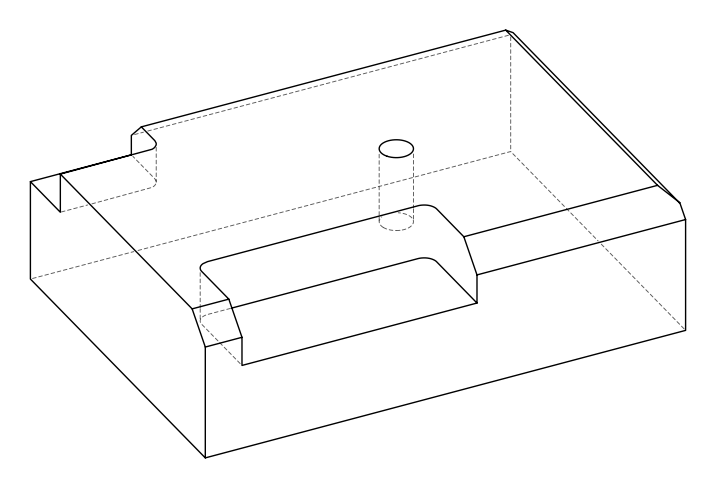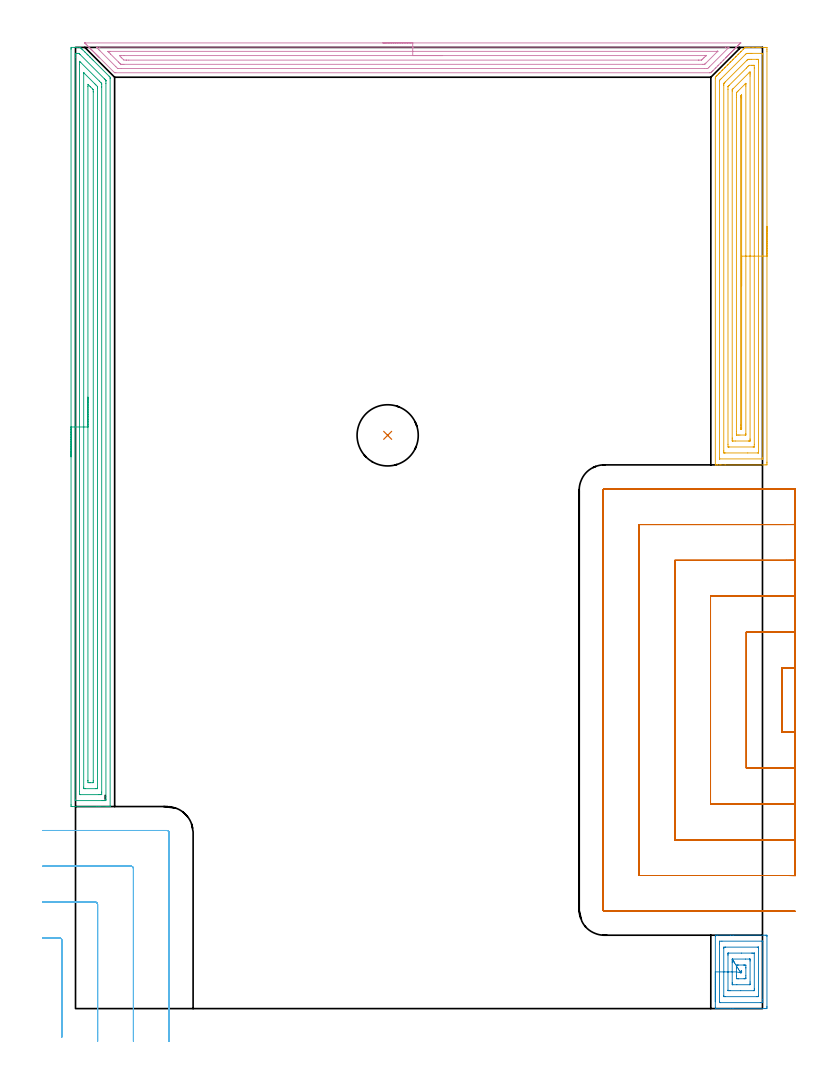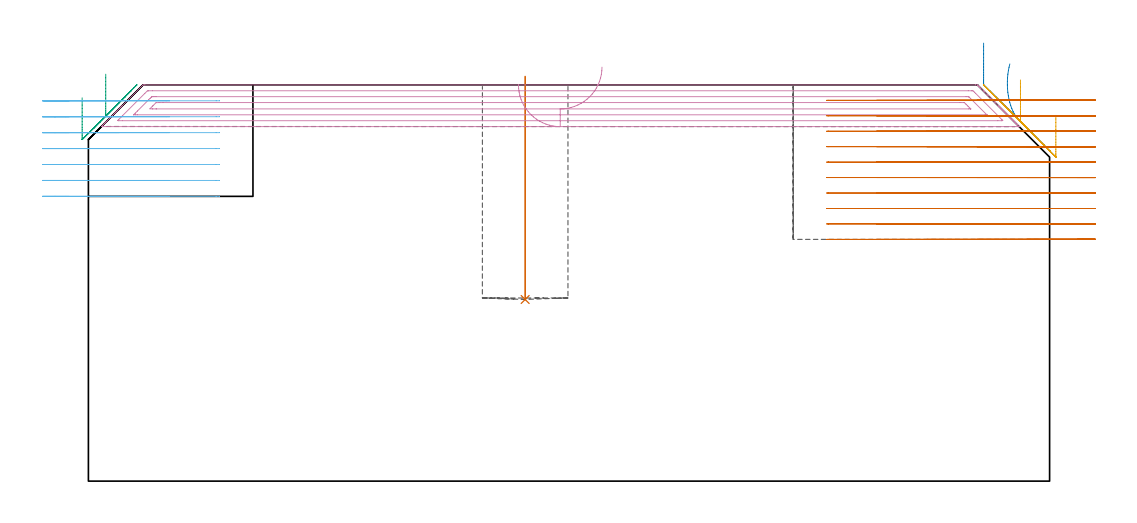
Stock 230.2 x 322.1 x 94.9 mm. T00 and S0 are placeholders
(PLAN: 7 operations, 2 tool changes, 67 min)
(1 INDEXABLE_INSERT_DRILL_BLIND_HOLE_FROM_SOLID | STEP1POCKET | NXT0302_012 | 0.22 min | 16870 mm3)
(2 AREA_MILL | FG_CHAMFER_SURFACE | UGT0205_001 | 1.57 min | 4814 mm3)
(3 AREA_MILL_1 | FG_CHAMFER_SURFACE_1 | UGT0205_001 | 10.29 min | 22413 mm3)
(4 AREA_MILL_2 | FG_CHAMFER_SURFACE_2 | UGT0205_001 | 6.95 min | 10925 mm3)
(5 AREA_MILL_3 | FG_CHAMFER_SURFACE_3 | UGT0205_001 | 7.87 min | 21467 mm3)
(6 MILL_CORNER_NOTCH_RECTANGULAR | CORNER_NOTCH_RECTANGULAR | NXT0201_012 | Follow Part, ap 4, ae 75% | 4.91 min | 70206 mm3)
(7 MILL_SLOT | SLOT_PARTIAL_RECTANGULAR | NXT0201_012 | Follow Part, ap 4, ae 75% | 35.16 min | 354681 mm3)
(TOOL NXT0302_012 | Index. Insert Drill 20.5mm [880-D2050L25-03] | D20.5 PA176 FL62 Z2)
(TOOL UGT0205_001 | Chamfer Mill 20 x 3 x 45 deg. | D20 FL50 Z2)
(TOOL NXT0201_012 | ENDMILL 16mm [2P460-1600-NA 1630] | D16 FL38 Z6)
(OP 1 INDEXABLE_INSERT_DRILL_BLIND_HOLE_FROM_SOLID)
G17 G21 G94 G90
T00 M6
G54
G17 G0 G90 X104.6 Y192.1 S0 M3
G43 Z104.9 H1
G94 G81 G98 Z43.5 F250. R96.9
G80
M5
M2
(OP 2 AREA_MILL)
G17 G21 G94 G90
T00 M6
G54
G17 G0 G90 X214.4 Y2.3 S1061 M3
G43 Z104.9 H0
G94 G1 Y2.338 Z104.028 F250.
Y2.452 Z103.163
Y2.641 Z102.312
Y2.903 Z101.48
Y3.237 Z100.674
Y3.64 Z99.9
Y4.108 Z99.164
Y4.64 Z98.472
Y5.229 Z97.829
Y5.872 Z97.24
Y6.564 Z96.708
Y7.3 Z96.24
Y8.074 Z95.837
Y8.88 Z95.503
Y9.712 Z95.241
Y10.563 Z95.052
Y11.428 Z94.938
Y12.3 Z94.9
Y24.175
X214.407 Y24.59 Z94.893
X214.993 Y24.6 Z94.307
X219.507 Z89.793
X220.371 Z88.922
X231.087 Z78.208
X231.551 Y24.597 Z77.744
X231.691 Y24.59 Z77.604
X231.698 Y24.452 Z77.598
X231.7 Y24.175 Z77.6
Y0.701
X231.698 Y0.425 Z77.602
X231.69 Y0.005 Z77.605
X231.517 Y0.002 Z77.778
X231.087 Y0. Z78.208
X220.371 Z88.922
X219.507 Z89.793
X214.441 Z94.859
X214.407 Y0.009 Z94.893
X214.4 Y0.425 Z94.9
Y12.3
X215.814 Z93.486
Y21.626
X215.816 Y22.415 Z93.484
X215.817 Y22.503 Z93.483
X215.821 Y22.587 Z93.479
X215.906 Y22.59 Z93.394
X216.612 Y22.599 Z92.688
X230.007 Y22.6 Z79.293
X230.194 Y22.597 Z79.106
X230.256 Y22.594 Z79.044
X230.274 Y22.591 Z79.026
X230.279 Y22.564 Z79.021
X230.283 Y22.506 Z79.017
X230.285 Y22.415 Z79.015
X230.286 Y2.974 Z79.014
X230.284 Y2.185 Z79.016
X230.283 Y2.097 Z79.017
X230.279 Y2.013 Z79.021
X230.194 Y2.01 Z79.106
X229.488 Y2.001 Z79.812
X216.093 Y2. Z93.207
X215.906 Y2.003 Z93.394
X215.844 Y2.006 Z93.456
X215.826 Y2.009 Z93.474
X215.821 Y2.036 Z93.479
X215.817 Y2.094 Z93.483
X215.815 Y2.185 Z93.485
X215.814 Y12.3 Z93.486
X217.228 Z92.072
X217.229 Y20.233 Z92.071
X217.23 Y20.385 Z92.07
X217.233 Y20.507 Z92.067
X217.235 Y20.58 Z92.065
X217.275 Y20.59 Z92.025
X217.692 Y20.599 Z91.608
X217.749 Y20.6 Z91.551
X228.465 Z80.835
X228.814 Y20.594 Z80.486
X228.856 Y20.59 Z80.444
X228.865 Y20.585 Z80.435
X228.867 Y20.574 Z80.433
X228.87 Y20.527 Z80.43
X228.871 Y20.482 Z80.429
X228.872 Y20.199 Z80.428
X228.871 Y4.367 Z80.429
X228.87 Y4.215 Z80.43
X228.867 Y4.093 Z80.433
X228.865 Y4.02 Z80.435
X228.825 Y4.01 Z80.475
X228.408 Y4.001 Z80.892
X228.351 Y4. Z80.949
X217.635 Z91.665
X217.286 Y4.006 Z92.014
X217.244 Y4.01 Z92.056
X217.235 Y4.015 Z92.065
X217.233 Y4.026 Z92.067
X217.23 Y4.073 Z92.07
X217.229 Y4.118 Z92.071
X217.228 Y4.4 Z92.072
Y12.3
X218.643 Z90.657
Y17.961
Y18.017
X218.645 Y18.429 Z90.655
X218.647 Y18.531 Z90.653
X218.649 Y18.578 Z90.651
X218.658 Y18.59 Z90.642
X218.69 Y18.593 Z90.61
X218.888 Y18.598 Z90.412
X223.201 Y18.6 Z86.099
X226.622 Z82.678
X226.924 Y18.599 Z82.376
X227.343 Y18.594 Z81.957
X227.44 Y18.59 Z81.86
X227.451 Y18.586 Z81.849
X227.453 Y18.57 Z81.847
X227.456 Y18.526 Z81.844
X227.457 Y18.436 Z81.843
Y6.583
X227.455 Y6.171 Z81.845
X227.453 Y6.069 Z81.847
X227.451 Y6.022 Z81.849
X227.442 Y6.01 Z81.858
X227.41 Y6.007 Z81.89
X227.212 Y6.002 Z82.088
X222.899 Y6. Z86.401
X219.478 Z89.822
X219.176 Y6.001 Z90.124
X218.757 Y6.006 Z90.543
X218.66 Y6.01 Z90.64
X218.649 Y6.014 Z90.651
X218.647 Y6.03 Z90.653
X218.644 Y6.074 Z90.656
X218.643 Y6.164 Z90.657
Y12.3
X220.057 Z89.243
Y15.379
Y15.688
X220.06 Y16.258 Z89.24
X220.063 Y16.562 Z89.237
X220.072 Y16.59 Z89.228
X220.111 Y16.595 Z89.189
X220.198 Y16.599 Z89.102
X224.489 Y16.6 Z84.811
X225.845 Z83.455
X225.937 Y16.599 Z83.363
X225.999 Y16.595 Z83.301
X226.03 Y16.591 Z83.27
X226.036 Y16.566 Z83.264
X226.041 Y16.258 Z83.259
X226.043 Y15.949 Z83.257
Y8.912
X226.04 Y8.342 Z83.26
X226.037 Y8.038 Z83.263
X226.028 Y8.01 Z83.272
X225.989 Y8.005 Z83.311
X225.902 Y8.001 Z83.398
X221.611 Y8. Z87.689
X220.255 Z89.045
X220.163 Y8.001 Z89.137
X220.101 Y8.005 Z89.199
X220.07 Y8.009 Z89.23
X220.064 Y8.034 Z89.236
X220.059 Y8.342 Z89.241
X220.057 Y8.651 Z89.243
Y12.3
X221.471 Z87.829
Y13.619
X221.472 Y14.294 Z87.828
X221.475 Y14.499 Z87.825
X221.478 Y14.574 Z87.822
X221.747 Y14.59 Z87.553
X221.952 Y14.598 Z87.348
X222.055 Y14.6 Z87.245
X223.943 Z85.357
X224.046 Y14.599 Z85.254
X224.251 Y14.596 Z85.049
X224.622 Y14.586 Z84.678
X224.624 Y14.499 Z84.676
X224.629 Y13.824 Z84.671
Y13.619
Y10.981
X224.628 Y10.306 Z84.672
X224.625 Y10.101 Z84.675
X224.622 Y10.026 Z84.678
X224.353 Y10.01 Z84.947
X224.148 Y10.002 Z85.152
X224.045 Y10. Z85.255
X222.157 Z87.143
X222.055 Y10.001 Z87.246
X221.85 Y10.004 Z87.45
X221.478 Y10.014 Z87.822
X221.476 Y10.101 Z87.824
X221.471 Y10.776 Z87.829
Y10.981
Y12.3
X222.89 Y12.018 Z86.41
X223.026 Y12.591 Z86.274
X223.05 Y12.592 Z86.25
X223.197 Y12.595 Z86.103
X223.209 Y12.584 Z86.091
X223.212 Y12.581 Z86.088
X223.21 Y12.219 Z86.09
X223.208 Y12.139 Z86.092
X223.196 Y12.01 Z86.104
X223.05 Y12.006 Z86.25
X222.903 Y12.005 Z86.397
X222.891 Y12.016 Z86.409
X222.89 Y12.018 Z86.41
X222.494 Y12.659 Z86.849
X222.12 Y13.266 Z87.352
X221.77 Y13.832 Z87.915
X221.447 Y14.355 Z88.534
X221.154 Y14.83 Z89.205
X220.892 Y15.254 Z89.921
X220.664 Y15.622 Z90.678
X220.472 Y15.934 Z91.471
X220.317 Y16.185 Z92.291
X220.2 Y16.374 Z93.135
X220.122 Y16.5 Z93.995
X220.084 Y16.562 Z94.864
X220.086 Y16.56 Z95.736
X220.127 Y16.492 Z96.605
X220.209 Y16.36 Z97.464
X220.329 Y16.166 Z98.305
X220.487 Y15.909 Z99.124
X220.683 Y15.593 Z99.913
G0 Z104.9
M5
M2
(OP 3 AREA_MILL_1)
G17 G21 G94 G90
T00 M6
G54
G17 G0 G90 X-1.5 Y184.9 S1061 M3
G43 Z104.9 H0
Z91.8
G94 G1 Y184.938 Z90.928 F250.
Y185.052 Z90.064
Y185.241 Z89.212
Y185.503 Z88.38
Y185.837 Z87.574
Y186.24 Z86.8
Y186.708 Z86.064
Y187.24 Z85.372
Y187.829 Z84.729
Y188.472 Z84.14
Y189.164 Z83.608
Y189.9 Z83.14
Y190.674 Z82.737
Y191.48 Z82.403
Y192.312 Z82.141
Y193.164 Z81.952
Y194.028 Z81.838
Y194.9 Z81.8
Y321.507
X-1.498 Y321.748 Z81.802
X-1.491 Y322.097 Z81.805
X-1.387 Y322.1 Z81.91
X-0.218 Z83.077
X0.363 Z83.663
X0.66 Z83.959
X1.539 Z84.839
X1.608 Y322.09 Z84.908
X1.766 Y321.934 Z85.065
X1.831 Y321.871 Z85.127
X1.897 Y321.804 Z85.196
X2.054 Y321.646 Z85.353
X2.123 Y321.579 Z85.42
X2.194 Y321.507 Z85.493
X2.343 Y321.358 Z85.642
X2.416 Y321.286 Z85.712
X3.044 Y320.657 Z86.343
X3.086 Y320.615 Z86.385
X3.294 Y320.408 Z86.59
X3.883 Y319.817 Z87.183
X3.977 Y319.723 Z87.276
X4.172 Y319.53 Z87.468
X4.723 Y318.977 Z88.023
X4.869 Y318.832 Z88.167
X5.05 Y318.652 Z88.346
X5.563 Y318.137 Z88.863
X5.928 Y317.774 Z89.224
X11.268 Y312.433 Z94.566
X11.601 Y312.094 Z94.884
X11.6 Y311.699 Z94.9
Y67.848
X11.598 Y67.71 Z94.889
X11.468 Y67.702 Z94.761
X11.333 Y67.7 Z94.632
X10.9 Z94.199
X10.318 Z93.613
X8.271 Z91.569
X7.684 Z90.979
X7.1 Z90.395
X-1.096 Y67.701 Z82.201
X-1.307 Y67.704 Z81.99
X-1.492 Y67.71 Z81.805
X-1.496 Y67.887 Z81.802
X-1.499 Y68.293 Z81.801
X-1.5 Y194.9 Z81.8
X-0.086 Z83.214
Y318.832
X-0.085 Y319.588 Z83.215
X-0.083 Y319.723 Z83.217
X-0.075 Y320.09 Z83.225
X0.291 Y320.098 Z83.591
X0.66 Y320.097 Z83.96
X1.031 Y320.093 Z84.331
X1.135 Y320.09 Z84.435
X1.195 Y320.043 Z84.495
X1.306 Y319.938 Z84.606
X1.527 Y319.723 Z84.827
X9.666 Y311.584 Z92.966
X9.906 Y311.341 Z93.206
X10.074 Y311.168 Z93.374
X10.179 Y311.055 Z93.479
X10.181 Y311.035 Z93.481
X10.185 Y310.943 Z93.485
Y310.807
X10.186 Y310.05 Z93.486
Y70.968
X10.185 Y70.212 Z93.485
X10.183 Y70.077 Z93.483
X10.175 Y69.71 Z93.475
X9.809 Y69.702 Z93.109
X9.44 Y69.701 Z92.74
X8.933 Y69.7 Z92.233
X-0.014 Y69.701 Z83.286
X-0.04 Y69.702 Z83.26
X-0.066 Y69.708 Z83.234
X-0.079 Y69.713 Z83.221
X-0.081 Y69.732 Z83.219
X-0.085 Y69.941 Z83.215
X-0.086 Y194.9 Z83.214
X1.328 Z84.628
X1.329 Y316.369 Z84.629
X1.33 Y317.049 Z84.63
X1.332 Y317.258 Z84.632
X1.336 Y317.453 Z84.636
X1.538 Y317.258 Z84.838
X1.752 Y317.049 Z85.052
X7.994 Y310.807 Z91.294
X8.562 Y310.235 Z91.862
X8.719 Y310.073 Z92.019
X8.757 Y310.032 Z92.057
X8.765 Y309.985 Z92.065
X8.767 Y309.916 Z92.067
X8.77 Y309.705 Z92.07
X8.771 Y309.024 Z92.071
X8.772 Y308.812 Z92.072
X8.771 Y72.539 Z92.071
X8.769 Y71.86 Z92.069
X8.767 Y71.754 Z92.067
X8.765 Y71.71 Z92.065
X8.715 Y71.705 Z92.015
X8.562 Y71.702 Z91.862
X7.841 Y71.7 Z91.141
X1.695 Z84.995
X1.538 Y71.703 Z84.838
X1.381 Y71.707 Z84.681
X1.341 Y71.71 Z84.641
X1.335 Y71.735 Z84.635
X1.332 Y71.789 Z84.632
X1.33 Y71.86 Z84.63
X1.329 Y72.072 Z84.629
X1.328 Y72.751 Z84.628
Y194.9
X2.743 Z86.043
Y313.482
X2.744 Y313.555 Z86.044
X2.747 Y313.589 Z86.047
X2.748 Y313.591 Z86.048
X2.755 Y313.589 Z86.055
X2.868 Y313.482 Z86.168
X6.436 Y309.916 Z89.736
X6.806 Y309.544 Z90.106
X7.319 Y309.024 Z90.619
X7.35 Y308.984 Z90.65
X7.353 Y308.953 Z90.653
X7.355 Y308.884 Z90.655
X7.357 Y308.744 Z90.657
Y308.464
Y73.975
X7.355 Y73.788 Z90.655
X7.353 Y73.722 Z90.653
X7.35 Y73.711 Z90.65
X7.344 Y73.707 Z90.644
X7.32 Y73.703 Z90.62
X7.217 Y73.701 Z90.517
X6.806 Y73.7 Z90.106
X3.238 Z86.538
X2.88 Y73.704 Z86.18
X2.791 Y73.707 Z86.091
X2.752 Y73.71 Z86.052
X2.749 Y73.738 Z86.049
X2.747 Y73.819 Z86.047
X2.743 Y74.202 Z86.043
Y194.9
X4.157 Z87.457
Y309.039
X4.172 Y309.718 Z87.472
X4.877 Y309.024 Z88.177
X5.05 Y308.851 Z88.35
X5.764 Y308.133 Z89.064
X5.928 Y307.962 Z89.228
X5.943 Y307.241 Z89.243
Y307.226
Y76.303
X5.928 Y75.71 Z89.228
X5.655 Y75.704 Z88.955
X5.05 Y75.701 Z88.35
X4.779 Y75.702 Z88.079
X4.172 Y75.71 Z87.472
X4.157 Y76.318 Z87.457
Y76.333
Y194.9
Y195.772 Z87.495
Y196.636 Z87.609
Y197.488 Z87.798
Y198.32 Z88.06
Y199.126 Z88.394
Y199.9 Z88.797
Y200.636 Z89.265
Y201.328 Z89.796
Y201.971 Z90.386
Y202.56 Z91.029
Y203.092 Z91.721
Y203.56 Z92.457
Y203.963 Z93.231
Y204.297 Z94.037
Y204.559 Z94.869
Y204.748 Z95.72
Y204.862 Z96.585
Y204.9 Z97.457
G0 Z104.9
M5
M2
(OP 4 AREA_MILL_2)
G17 G21 G94 G90
T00 M6
G54
G17 G0 G90 X103. Y323.6 S1061 M3
G43 Z104.9 H0
Z94.9
G94 G1 X103.038 Z94.028 F250.
X103.152 Z93.164
X103.341 Z92.312
X103.603 Z91.48
X103.937 Z90.674
X104.34 Z89.9
X104.808 Z89.164
X105.34 Z88.472
X105.929 Z87.829
X106.572 Z87.24
X107.264 Z86.708
X108. Z86.24
X108.774 Z85.837
X109.58 Z85.503
X110.412 Z85.241
X111.264 Z85.052
X112.128 Z84.938
X113. Z84.9
X222.669
X222.893 Y323.598
X222.894 Y323.597 Z84.901
X222.893 Y323.591 Z84.906
X222.483 Y323.183 Z85.317
X222.346 Y323.044 Z85.453
X222.298 Y322.997 Z85.502
X222.097 Y322.796 Z85.703
X222.049 Y322.748 Z85.749
X222. Y322.7 Z85.799
X221.801 Y322.501 Z85.998
X221.753 Y322.452 Z86.045
X221.703 Y322.402 Z86.097
X221.506 Y322.206 Z86.293
X221.457 Y322.156 Z86.341
X221.405 Y322.105 Z86.394
X221.211 Y321.911 Z86.588
X221.161 Y321.859 Z86.638
X221.108 Y321.808 Z86.691
X220.916 Y321.615 Z86.884
X220.864 Y321.563 Z86.934
X220.811 Y321.51 Z86.989
X220.621 Y321.32 Z87.179
X220.568 Y321.267 Z87.23
X220.513 Y321.213 Z87.286
X220.325 Y321.025 Z87.474
X220.272 Y320.97 Z87.526
X220.216 Y320.915 Z87.584
X220.03 Y320.73 Z87.769
X219.976 Y320.674 Z87.823
X219.918 Y320.618 Z87.881
X219.735 Y320.435 Z88.064
X219.679 Y320.378 Z88.119
X219.621 Y320.321 Z88.178
X219.44 Y320.139 Z88.36
X219.383 Y320.081 Z88.415
X219.324 Y320.023 Z88.476
X219.145 Y319.844 Z88.655
X219.087 Y319.785 Z88.711
X219.026 Y319.726 Z88.773
X218.849 Y319.549 Z88.95
X218.79 Y319.489 Z89.008
X218.729 Y319.428 Z89.071
X218.554 Y319.254 Z89.245
X218.494 Y319.193 Z89.304
X218.431 Y319.131 Z89.368
X218.259 Y318.959 Z89.54
X218.198 Y318.896 Z89.6
X218.134 Y318.834 Z89.666
X217.964 Y318.663 Z89.836
X217.902 Y318.6 Z89.897
X217.208 Y317.908 Z90.591
X217.013 Y317.711 Z90.785
X216.329 Y317.029 Z91.471
X216.124 Y316.822 Z91.674
X215.457 Y316.157 Z92.343
X215.235 Y315.933 Z92.563
X214.571 Y315.271 Z93.228
X214.346 Y315.044 Z93.452
X213.693 Y314.393 Z94.107
X213.457 Y314.156 Z94.341
X213.375 Y314.074 Z94.423
X213.192 Y313.891 Z94.607
X212.988 Y313.688 Z94.81
X212.901 Y313.606 Z94.892
X212.483 Y313.6 Z94.9
X13.517
X13.099 Y313.606 Z94.892
X13.012 Y313.687 Z94.811
X8.098 Y318.6 Z89.897
X8.036 Y318.663 Z89.836
X7.866 Y318.833 Z89.666
X7.802 Y318.896 Z89.6
X7.741 Y318.959 Z89.54
X7.569 Y319.131 Z89.368
X7.506 Y319.193 Z89.304
X7.446 Y319.254 Z89.245
X7.271 Y319.428 Z89.071
X7.21 Y319.489 Z89.008
X7.15 Y319.549 Z88.95
X6.974 Y319.726 Z88.773
X6.913 Y319.785 Z88.711
X6.855 Y319.844 Z88.655
X6.676 Y320.023 Z88.476
X6.617 Y320.081 Z88.415
X6.56 Y320.139 Z88.36
X6.379 Y320.321 Z88.178
X6.321 Y320.378 Z88.119
X6.265 Y320.435 Z88.064
X6.082 Y320.618 Z87.881
X6.024 Y320.674 Z87.823
X5.97 Y320.73 Z87.769
X5.784 Y320.915 Z87.584
X5.728 Y320.97 Z87.526
X5.674 Y321.025 Z87.474
X5.487 Y321.213 Z87.286
X5.432 Y321.267 Z87.23
X5.379 Y321.32 Z87.179
X5.189 Y321.51 Z86.989
X5.136 Y321.563 Z86.934
X5.084 Y321.615 Z86.884
X4.892 Y321.808 Z86.691
X4.839 Y321.859 Z86.638
X4.789 Y321.911 Z86.588
X4.595 Y322.105 Z86.394
X4.543 Y322.156 Z86.341
X4.494 Y322.206 Z86.293
X4.297 Y322.402 Z86.097
X4.247 Y322.452 Z86.045
X4.199 Y322.501 Z85.998
X4. Y322.7 Z85.799
X3.95 Y322.748 Z85.749
X3.903 Y322.796 Z85.703
X3.702 Y322.997 Z85.502
X3.654 Y323.044 Z85.453
X3.517 Y323.183 Z85.317
X3.405 Y323.295 Z85.205
X3.21 Y323.489 Z85.009
X3.108 Y323.592 Z84.906
X3.106 Y323.597 Z84.9
X3.108 Y323.599 Z84.899
X3.331 Y323.6 Z84.9
X113.
Y322.186 Z86.314
X217.806
X218.7 Y322.184 Z86.316
X218.729 Y322.182 Z86.318
X218.994 Y322.156 Z86.344
X218.865 Y322.02 Z86.48
X218.729 Y321.879 Z86.621
X212.483 Y315.633 Z92.867
X212.186 Y315.341 Z93.159
X211.883 Y315.044 Z93.456
X211.618 Y315.017 Z93.483
X211.591 Y315.016 Z93.484
X210.729 Y315.014 Z93.486
X15.332
X14.438 Y315.016 Z93.484
X14.409 Y315.017 Z93.483
X14.117 Y315.044 Z93.456
X13.517 Y315.635 Z92.865
X8.163 Y320.986 Z87.514
X7.883 Y321.267 Z87.233
X7.271 Y321.882 Z86.618
X7.006 Y322.156 Z86.344
X7.244 Y322.183 Z86.317
X7.271 Y322.184 Z86.316
X8.133 Y322.186 Z86.314
X113.
Y320.772 Z87.728
X214.765 Y320.771 Z87.729
X214.917 Y320.769 Z87.731
X215.16 Y320.765 Z87.735
Y320.763 Z87.737
Y320.76 Z87.74
X211.223 Y316.822 Z91.678
X210.96 Y316.562 Z91.938
X210.869 Y316.476 Z92.024
X210.836 Y316.447 Z92.053
X210.795 Y316.435 Z92.065
X210.699 Y316.433 Z92.067
X210.201 Y316.429 Z92.071
X16.193
X15.695 Y316.43 Z92.07
X15.301 Y316.434 Z92.066
X15.175 Y316.436 Z92.064
X15.043 Y316.563 Z91.937
X14.779 Y316.822 Z91.678
X14.409 Y317.19 Z91.31
X11.732 Y319.867 Z88.633
X11.222 Y320.378 Z88.122
X10.84 Y320.761 Z87.739
X10.839 Y320.768 Z87.732
X10.84 Y320.769 Z87.731
X11.338 Y320.771 Z87.729
X11.732
X113. Y320.772 Z87.728
Y319.357 Z89.143
X210.831
X211.255 Y319.354 Z89.146
X211.291 Y319.352 Z89.148
X211.292 Y319.351 Z89.149
X211.289 Y319.345 Z89.155
X211.255 Y319.305 Z89.195
X211.2 Y319.249 Z89.251
X211.134 Y319.183 Z89.317
X210.699 Y318.747 Z89.753
X210.551 Y318.6 Z89.9
X210.178 Y318.23 Z90.27
X209.807 Y317.862 Z90.638
X209.668 Y317.849 Z90.651
X208.914 Y317.844 Z90.656
X208.782 Y317.843 Z90.657
X17.846
X17.086 Y317.844 Z90.656
X16.951 Y317.845 Z90.655
X16.193 Y317.862 Z90.638
X15.45 Y318.6 Z89.9
X15.301 Y318.749 Z89.751
X14.723 Y319.338 Z89.162
X15.301 Y319.353 Z89.147
X15.435 Y319.355 Z89.145
X16.193 Y319.357 Z89.143
X16.326
X113.
X113.872 Z89.181
X114.736 Z89.295
X115.588 Z89.483
X116.42 Z89.746
X117.226 Z90.08
X118. Z90.482
X118.736 Z90.951
X119.428 Z91.482
X120.071 Z92.072
X120.66 Z92.715
X121.192 Z93.407
X121.66 Z94.143
X122.063 Z94.916
X122.397 Z95.722
X122.659 Z96.554
X122.848 Z97.406
X122.962 Z98.271
X123. Z99.143
G0 Z104.9
M5
M2
(OP 5 AREA_MILL_3)
G17 G21 G94 G90
T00 M6
G54
G17 G0 G90 X231.7 Y262.15 S1061 M3
G43 Z104.9 H0
Z87.6
G94 G1 Y262.112 Z86.728 F250.
Y261.998 Z85.863
Y261.809 Z85.012
Y261.547 Z84.18
Y261.213 Z83.374
Y260.81 Z82.6
Y260.342 Z81.864
Y259.81 Z81.172
Y259.221 Z80.529
Y258.578 Z79.94
Y257.886 Z79.408
Y257.15 Z78.94
Y256.376 Z78.537
Y255.57 Z78.203
Y254.738 Z77.941
Y253.887 Z77.752
Y253.022 Z77.638
Y252.15 Z77.6
Y183.113
X231.699 Y182.833 Z77.601
X231.694 Y182.225 Z77.604
X231.692 Y182.207 Z77.606
X231.087 Y182.2 Z78.211
X217.692 Z91.603
X216.277 Z93.02
X215.906 Z93.389
X215.164 Z94.135
X214.909 Z94.391
X214.468 Y182.202 Z94.823
X214.436 Y182.204 Z94.856
X214.403 Y182.209 Z94.888
X214.4 Y182.386 Z94.9
Y311.629
X214.407 Y312.101 Z94.893
X214.443 Y312.14 Z94.857
X214.802 Y312.502 Z94.498
X214.823 Y312.523 Z94.477
X215.013 Y312.714 Z94.285
X215.12 Y312.821 Z94.178
X215.46 Y313.161 Z93.838
X215.58 Y313.281 Z93.719
X215.717 Y313.417 Z93.583
X215.906 Y313.607 Z93.392
X216.014 Y313.715 Z93.283
X216.612 Y314.312 Z92.688
X216.799 Y314.5 Z92.499
X216.908 Y314.61 Z92.389
X217.506 Y315.206 Z91.794
X217.692 Y315.393 Z91.606
X217.803 Y315.504 Z91.494
X218.4 Y316.101 Z90.899
X218.585 Y316.286 Z90.712
X218.697 Y316.399 Z90.6
X219.295 Y316.995 Z90.005
X219.478 Y317.179 Z89.819
X219.592 Y317.293 Z89.705
X220.189 Y317.889 Z89.11
X220.371 Y318.072 Z88.926
X220.486 Y318.188 Z88.811
X221.084 Y318.784 Z88.216
X221.264 Y318.965 Z88.033
X221.38 Y319.082 Z87.916
X221.978 Y319.678 Z87.321
X222.157 Y319.858 Z87.14
X222.872 Y320.573 Z86.427
X223.05 Y320.751 Z86.247
X223.767 Y321.467 Z85.533
X223.943 Y321.644 Z85.354
X224.31 Y322.01 Z84.989
X224.363 Y322.063 Z84.936
X224.39 Y322.088 Z84.909
X224.397 Y322.092 Z84.901
X224.444 Y322.1 Z84.854
X224.836 Z84.462
X224.946 Z84.353
X225.729 Z83.566
X226.993 Z82.304
X228.408 Z80.888
X229.04 Z80.256
X230.826 Z78.471
X231.087 Y322.098 Z78.21
X231.692 Y322.093 Z77.606
X231.694 Y322.075 Z77.604
X231.699 Y321.467 Z77.601
X231.7 Y320.853 Z77.6
Y252.15
X230.286 Z79.014
Y184.53
X230.285 Y184.438 Z79.015
X230.281 Y184.254 Z79.019
X230.279 Y184.209 Z79.021
X230.272 Y184.207 Z79.028
X230.247 Y184.203 Z79.054
X230.194 Y184.201 Z79.106
X215.906 Z93.394
X215.846 Y184.202 Z93.454
X215.829 Y184.205 Z93.471
X215.824 Y184.208 Z93.476
X215.821 Y184.225 Z93.479
X215.817 Y184.346 Z93.483
X215.815 Y184.53 Z93.485
X215.814 Y184.622 Z93.486
X215.815 Y310.734 Z93.485
X215.816 Y310.824 Z93.484
X215.82 Y310.918 Z93.48
X215.828 Y311.067 Z93.472
X215.906 Y311.149 Z93.394
X216.143 Y311.391 Z93.157
X216.378 Y311.628 Z92.922
X224.429 Y319.678 Z84.871
X224.634 Y319.88 Z84.666
X224.836 Y320.076 Z84.464
X225.314 Y320.094 Z83.986
X225.729 Y320.098 Z83.571
X226.201 Y320.1 Z83.099
X226.622 Z82.678
X229.773 Z79.527
X230.194 Y320.099 Z79.106
X230.254 Y320.098 Z79.046
X230.271 Y320.095 Z79.029
X230.276 Y320.092 Z79.024
X230.279 Y320.075 Z79.021
X230.283 Y319.954 Z79.017
X230.285 Y319.77 Z79.015
X230.286 Y319.678 Z79.014
Y252.15
X228.872 Z80.428
X228.871 Y186.411 Z80.429
X228.87 Y186.295 Z80.43
X228.868 Y186.237 Z80.432
X228.866 Y186.216 Z80.434
X228.828 Y186.21 Z80.472
X228.617 Y186.202 Z80.683
X225.269 Y186.2 Z84.031
X217.692 Z91.608
X217.482 Y186.202 Z91.818
X217.342 Y186.205 Z91.958
X217.236 Y186.21 Z92.064
X217.234 Y186.256 Z92.066
X217.231 Y186.411 Z92.069
X217.229 Y186.875 Z92.071
Y309.409
X217.23 Y309.84 Z92.07
X217.233 Y309.955 Z92.067
X217.235 Y310.01 Z92.065
X217.261 Y310.05 Z92.039
X217.369 Y310.163 Z91.931
X217.692 Y310.492 Z91.608
X217.812 Y310.613 Z91.488
X224.963 Y317.763 Z84.337
X225.092 Y317.889 Z84.208
X225.311 Y318.09 Z83.989
X225.521 Y318.098 Z83.779
X225.729 Y318.099 Z83.571
X226.412 Y318.1 Z82.888
X228.198 Z81.102
X228.408 Z80.892
X228.618 Y318.098 Z80.682
X228.758 Y318.095 Z80.542
X228.864 Y318.09 Z80.436
X228.866 Y318.043 Z80.434
X228.869 Y317.889 Z80.431
X228.871 Y317.425 Z80.429
X228.872 Y316.995 Z80.428
Y252.15
X227.457 Z81.843
Y189.094
X227.452 Y188.262 Z81.848
X227.451 Y188.211 Z81.849
X227.402 Y188.208 Z81.898
X227.291 Y188.204 Z82.009
X227.068 Y188.201 Z82.232
X219.032 Z90.268
X218.809 Y188.204 Z90.491
X218.698 Y188.208 Z90.602
X218.65 Y188.211 Z90.65
X218.643 Y189.094 Z90.657
Y308.051
X218.646 Y308.885 Z90.654
X218.648 Y308.945 Z90.652
X218.653 Y308.992 Z90.647
X218.695 Y309.039 Z90.605
X218.772 Y309.12 Z90.528
X218.889 Y309.24 Z90.411
X219.036 Y309.388 Z90.264
X224.836 Y315.187 Z84.464
X225.293 Y315.643 Z84.007
X225.729 Y316.072 Z83.571
X225.745 Y316.084 Z83.555
X226.622 Y316.1 Z82.678
X227.068 Y316.099 Z82.232
X227.291 Y316.096 Z82.009
X227.402 Y316.092 Z81.898
X227.45 Y316.089 Z81.85
X227.457 Y315.206 Z81.843
Y252.15
X226.043 Z83.257
Y190.883
X226.042 Y190.569 Z83.258
X226.038 Y190.254 Z83.262
X226.036 Y190.218 Z83.264
X226.025 Y190.21 Z83.275
X225.984 Y190.206 Z83.316
X225.899 Y190.202 Z83.401
X225.729 Y190.2 Z83.571
X225.517 Z83.783
X221.052 Z88.248
X220.371 Y190.202 Z88.929
X220.156 Y190.204 Z89.144
X220.076 Y190.21 Z89.224
X220.064 Y190.234 Z89.236
X220.061 Y190.298 Z89.239
X220.058 Y190.883 Z89.242
X220.057 Y191.197 Z89.243
Y307.471
X220.059 Y307.761 Z89.241
X220.062 Y307.905 Z89.238
X220.064 Y307.938 Z89.236
X220.079 Y307.969 Z89.221
X220.152 Y308.051 Z89.148
X220.26 Y308.162 Z89.04
X220.371 Y308.273 Z88.929
X225.729 Y313.629 Z83.571
X225.837 Y313.734 Z83.463
X226.036 Y313.923 Z83.264
X226.039 Y313.732 Z83.261
X226.042 Y313.417 Z83.258
X226.043 Y313.103 Z83.257
Y312.523
Y252.15
X224.629 Z84.671
X224.628 Y192.671 Z84.672
X224.626 Y192.328 Z84.674
X224.623 Y192.243 Z84.677
X224.621 Y192.21 Z84.679
X224.57 Y192.207 Z84.73
X224.412 Y192.202 Z84.888
X222.628 Y192.2 Z86.672
X222.157 Y192.201 Z87.143
X221.732 Y192.202 Z87.568
X221.523 Y192.21 Z87.777
X221.478 Y192.213 Z87.822
X221.476 Y192.29 Z87.824
X221.473 Y192.463 Z87.827
X221.472 Y192.671 Z87.828
X221.471 Y193.358 Z87.829
Y305.368
X221.473 Y306.052 Z87.827
X221.476 Y306.262 Z87.824
X221.49 Y306.93 Z87.81
X221.707 Y307.156 Z87.593
X221.931 Y307.383 Z87.369
X222.157 Y307.609 Z87.143
X224.387 Y309.84 Z84.913
X224.462 Y309.913 Z84.838
X224.616 Y310.06 Z84.684
X224.622 Y310.063 Z84.678
X224.624 Y310.052 Z84.676
X224.628 Y309.84 Z84.672
X224.629 Y309.625 Z84.671
Y309.153
Y252.15
X223.215 Z86.085
X223.214 Y194.46 Z86.086
X223.212 Y194.298 Z86.088
X223.209 Y194.241 Z86.091
X223.206 Y194.21 Z86.094
X223.179 Y194.208 Z86.121
X223.05 Y194.205 Z86.25
X222.964 Y194.206 Z86.336
X222.9 Y194.21 Z86.4
X222.892 Y194.296 Z86.408
X222.889 Y194.46 Z86.411
X222.886 Y194.624 Z86.414
X222.885 Y195.355 Z86.415
Y195.52
X222.886 Y305.532 Z86.414
X222.887 Y305.698 Z86.413
X222.89 Y305.807 Z86.41
X222.894 Y305.885 Z86.406
X222.917 Y305.91 Z86.383
X223.05 Y306.045 Z86.25
X223.161 Y306.151 Z86.139
X223.208 Y306.125 Z86.092
X223.21 Y306.102 Z86.09
X223.214 Y305.368 Z86.086
X223.215 Y305.203 Z86.085
Y252.15
Y251.278 Z86.123
Y250.414 Z86.237
Y249.562 Z86.426
Y248.73 Z86.688
Y247.924 Z87.022
Y247.15 Z87.425
Y246.414 Z87.894
Y245.722 Z88.425
Y245.079 Z89.014
Y244.49 Z89.657
Y243.958 Z90.349
Y243.49 Z91.085
Y243.087 Z91.859
Y242.753 Z92.665
Y242.491 Z93.497
Y242.302 Z94.349
Y242.188 Z95.214
Y242.15 Z96.085
G0 Z104.9
M5
M2
(OP 6 MILL_CORNER_NOTCH_RECTANGULAR)
G17 G21 G94 G90
T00 M6
G54
G17 G0 G90 X-4.6 Y-9.545 S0 M3
G43 Z104.9 H1
Z91.086
G94 G1 Y-6.545 F250.
Y22.904 F500.
G3 X-5.396 Y23.7 R0.8
G1 X-7.749
X-8. Y23.701
X-11. Y23.722 F250.
G0 Z104.9
X7.4 Y-11.
Z91.086
G1 Y-8.
Y34.904 F500.
G3 X6.604 Y35.7 R0.8
G1 X-7.749
G2 X-8. Y35.701 R24.
G1 X-11. Y35.733 F250.
G0 Z104.9
X19.4 Y-11.
Z91.086
G1 Y-8.
Y46.904 F500.
G3 X18.604 Y47.7 R0.8
G1 X-7.749
G2 X-8. Y47.703 R12.
G1 X-10.999 Y47.765 F250.
G0 Z104.9
X31.4 Y-11.
Z91.086
G1 Y-8.
Y58.904 F500.
G3 X30.604 Y59.7 R0.8
G1 X-7.749
X-10.749 F250.
G0 Z104.9
X-4.6 Y-9.545
Z87.271
G1 Y-6.545
Y22.904 F500.
G3 X-5.396 Y23.7 R0.8
G1 X-8.
X-11. F250.
G0 Z104.9
X7.4 Y-11.
Z87.271
G1 Y-8.
Y34.904 F500.
G3 X6.604 Y35.7 R0.8
G1 X-8.
X-11. F250.
G0 Z104.9
X19.4 Y-11.
Z87.271
G1 Y-8.
Y46.904 F500.
G3 X18.604 Y47.7 R0.8
G1 X-8.
X-11. F250.
G0 Z104.9
X31.4 Y-11.
Z87.271
G1 Y-8.
Y58.904 F500.
G3 X30.604 Y59.7 R0.8
G1 X-8.
X-11. F250.
G0 Z104.9
X-4.6 Y-9.545
Z83.457
G1 Y-6.545
Y22.904 F500.
G3 X-5.396 Y23.7 R0.8
G1 X-8.
X-11. F250.
G0 Z104.9
X7.4 Y-11.
Z83.457
G1 Y-8.
Y34.904 F500.
G3 X6.604 Y35.7 R0.8
G1 X-8.
X-11. F250.
G0 Z104.9
X19.4 Y-11.
Z83.457
G1 Y-8.
Y46.904 F500.
G3 X18.604 Y47.7 R0.8
G1 X-8.
X-11. F250.
G0 Z104.9
X31.4 Y-11.
Z83.457
G1 Y-8.
Y58.904 F500.
G3 X30.604 Y59.7 R0.8
G1 X-8.
X-11. F250.
G0 Z104.9
X-4.6 Y-9.545
Z79.643
G1 Y-6.545
Y22.904 F500.
G3 X-5.396 Y23.7 R0.8
G1 X-8.
X-11. F250.
G0 Z104.9
X7.4 Y-11.
Z79.643
G1 Y-8.
Y34.904 F500.
G3 X6.604 Y35.7 R0.8
G1 X-8.
X-11. F250.
G0 Z104.9
X19.4 Y-11.
Z79.643
G1 Y-8.
Y46.904 F500.
G3 X18.604 Y47.7 R0.8
G1 X-8.
X-11. F250.
G0 Z104.9
X31.4 Y-11.
Z79.643
G1 Y-8.
Y58.904 F500.
G3 X30.604 Y59.7 R0.8
G1 X-8.
X-11. F250.
G0 Z104.9
X-4.6 Y-9.545
Z75.829
G1 Y-6.545
Y22.904 F500.
G3 X-5.396 Y23.7 R0.8
G1 X-8.
X-11. F250.
G0 Z104.9
X7.4 Y-11.
Z75.829
G1 Y-8.
Y34.904 F500.
G3 X6.604 Y35.7 R0.8
G1 X-8.
X-11. F250.
G0 Z104.9
X19.4 Y-11.
Z75.829
G1 Y-8.
Y46.904 F500.
G3 X18.604 Y47.7 R0.8
G1 X-8.
X-11. F250.
G0 Z104.9
X31.4 Y-11.
Z75.829
G1 Y-8.
Y58.904 F500.
G3 X30.604 Y59.7 R0.8
G1 X-8.
X-11. F250.
G0 Z104.9
X-4.6 Y-9.545
Z72.014
G1 Y-6.545
Y22.904 F500.
G3 X-5.396 Y23.7 R0.8
G1 X-8.
X-11. F250.
G0 Z104.9
X7.4 Y-11.
Z72.014
G1 Y-8.
Y34.904 F500.
G3 X6.604 Y35.7 R0.8
G1 X-8.
X-11. F250.
G0 Z104.9
X19.4 Y-11.
Z72.014
G1 Y-8.
Y46.904 F500.
G3 X18.604 Y47.7 R0.8
G1 X-8.
X-11. F250.
G0 Z104.9
X31.4 Y-11.
Z72.014
G1 Y-8.
Y58.904 F500.
G3 X30.604 Y59.7 R0.8
G1 X-8.
X-11. F250.
G0 Z104.9
X-4.6 Y-9.545
Z68.2
G1 Y-6.545
Y22.904 F500.
G3 X-5.396 Y23.7 R0.8
G1 X-8.
X-11. F250.
G0 Z104.9
X7.4 Y-11.
Z68.2
G1 Y-8.
Y34.904 F500.
G3 X6.604 Y35.7 R0.8
G1 X-8.
X-11. F250.
G0 Z104.9
X19.4 Y-11.
Z68.2
G1 Y-8.
Y46.904 F500.
G3 X18.604 Y47.7 R0.8
G1 X-8.
X-11. F250.
G0 Z104.9
X31.4 Y-11.
Z68.2
G1 Y-8.
Y58.904 F500.
G3 X30.604 Y59.7 R0.8
G1 X-8.
X-11. F250.
G0 Z104.9
M5
M2
(OP 7 MILL_SLOT)
G17 G21 G94 G90
T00 M6
G54
G17 G0 G90 X241.2 Y114.213 S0 M3
G43 Z104.9 H1
Z91.2
G94 G1 X238.2 Y114.201 F250.
X237.946 Y114.2 F500.
X236.8
Y92.6
X237.946
X238.2 Y92.599
X241.2 Y92.587 F250.
Y126.217
X238.2 Y126.201
X237.946 Y126.2 F500.
X224.8
Y80.6
X237.946
X238.2 Y80.599
X241.2 Y80.583 F250.
Y138.222
X238.2 Y138.201
X237.946 Y138.2 F500.
X212.8
Y68.6
X237.946
X238.2 Y68.599
X241.2 Y68.578 F250.
Y150.233
X238.2 Y150.201
G2 X237.946 Y150.2 R24. F500.
G1 X200.8
Y56.6
X237.946
G2 X238.2 Y56.599 R24.
G1 X241.2 Y56.567 F250.
X241.199 Y162.266
X238.2 Y162.203
G2 X237.946 Y162.2 R12. F500.
G1 X188.8
Y44.6
X237.946
G2 X238.2 Y44.597 R12.
G1 X241.199 Y44.534 F250.
X240.946 Y174.2
X237.946
X177.2 F500.
G3 X176.8 Y173.8 R0.4
G1 Y33.
G3 X177.2 Y32.6 R0.4
G1 X237.946
X240.946 F250.
G0 X241.2 Y114.213 Z87.5
G1 X238.2 Y114.201
X237.946 Y114.2 F500.
X236.8
Y92.6
X237.946
X238.2 Y92.599
X241.2 Y92.587 F250.
Y126.217
X238.2 Y126.201
X237.946 Y126.2 F500.
X224.8
Y80.6
X237.946
X238.2 Y80.599
X241.2 Y80.583 F250.
Y138.222
X238.2 Y138.201
X237.946 Y138.2 F500.
X212.8
Y68.6
X237.946
X238.2 Y68.599
X241.2 Y68.578 F250.
Y150.233
X238.2 Y150.201
G2 X237.946 Y150.2 R24. F500.
G1 X200.8
Y56.6
X237.946
G2 X238.2 Y56.599 R24.
G1 X241.2 Y56.567 F250.
X241.199 Y162.266
X238.2 Y162.203
G2 X237.946 Y162.2 R12. F500.
G1 X188.8
Y44.6
X237.946
G2 X238.2 Y44.597 R12.
G1 X241.199 Y44.534 F250.
X240.946 Y174.2
X237.946
X177.2 F500.
G3 X176.8 Y173.8 R0.4
G1 Y33.
G3 X177.2 Y32.6 R0.4
G1 X237.946
X240.946 F250.
G0 X241.2 Y114.2 Z83.8
G1 X238.2
X236.8 F500.
Y92.6
X238.2
X241.2 F250.
Y126.2
X238.2
X224.8 F500.
Y80.6
X238.2
X241.2 F250.
Y138.2
X238.2
X212.8 F500.
Y68.6
X238.2
X241.2 F250.
Y150.2
X238.2
X200.8 F500.
Y56.6
X238.2
X241.2 F250.
Y162.2
X238.2
X188.8 F500.
Y44.6
X238.2
X241.2 F250.
Y174.2
X238.2
X177.2 F500.
G3 X176.8 Y173.8 R0.4
G1 Y33.
G3 X177.2 Y32.6 R0.4
G1 X238.2
X241.2 F250.
G0 Y114.2 Z80.1
G1 X238.2
X236.8 F500.
Y92.6
X238.2
X241.2 F250.
Y126.2
X238.2
X224.8 F500.
Y80.6
X238.2
X241.2 F250.
Y138.2
X238.2
X212.8 F500.
Y68.6
X238.2
X241.2 F250.
Y150.2
X238.2
X200.8 F500.
Y56.6
X238.2
X241.2 F250.
Y162.2
X238.2
X188.8 F500.
Y44.6
X238.2
X241.2 F250.
Y174.2
X238.2
X177.2 F500.
G3 X176.8 Y173.8 R0.4
G1 Y33.
G3 X177.2 Y32.6 R0.4
G1 X238.2
X241.2 F250.
G0 Y114.2 Z76.4
G1 X238.2
X236.8 F500.
Y92.6
X238.2
X241.2 F250.
Y126.2
X238.2
X224.8 F500.
Y80.6
X238.2
X241.2 F250.
Y138.2
X238.2
X212.8 F500.
Y68.6
X238.2
X241.2 F250.
Y150.2
X238.2
X200.8 F500.
Y56.6
X238.2
X241.2 F250.
Y162.2
X238.2
X188.8 F500.
Y44.6
X238.2
X241.2 F250.
Y174.2
X238.2
X177.2 F500.
G3 X176.8 Y173.8 R0.4
G1 Y33.
G3 X177.2 Y32.6 R0.4
G1 X238.2
X241.2 F250.
G0 Y114.2 Z72.7
G1 X238.2
X236.8 F500.
Y92.6
X238.2
X241.2 F250.
Y126.2
X238.2
X224.8 F500.
Y80.6
X238.2
X241.2 F250.
Y138.2
X238.2
X212.8 F500.
Y68.6
X238.2
X241.2 F250.
Y150.2
X238.2
X200.8 F500.
Y56.6
X238.2
X241.2 F250.
Y162.2
X238.2
X188.8 F500.
Y44.6
X238.2
X241.2 F250.
Y174.2
X238.2
X177.2 F500.
G3 X176.8 Y173.8 R0.4
G1 Y33.
G3 X177.2 Y32.6 R0.4
G1 X238.2
X241.2 F250.
G0 Y114.2 Z69.
G1 X238.2
X236.8 F500.
Y92.6
X238.2
X241.2 F250.
Y126.2
X238.2
X224.8 F500.
Y80.6
X238.2
X241.2 F250.
Y138.2
X238.2
X212.8 F500.
Y68.6
X238.2
X241.2 F250.
Y150.2
X238.2
X200.8 F500.
Y56.6
X238.2
X241.2 F250.
Y162.2
X238.2
X188.8 F500.
Y44.6
X238.2
X241.2 F250.
Y174.2
X238.2
X177.2 F500.
G3 X176.8 Y173.8 R0.4
G1 Y33.
G3 X177.2 Y32.6 R0.4
G1 X238.2
X241.2 F250.
G0 Y114.2 Z65.3
G1 X238.2
X236.8 F500.
Y92.6
X238.2
X241.2 F250.
Y126.2
X238.2
X224.8 F500.
Y80.6
X238.2
X241.2 F250.
Y138.2
X238.2
X212.8 F500.
Y68.6
X238.2
X241.2 F250.
Y150.2
X238.2
X200.8 F500.
Y56.6
X238.2
X241.2 F250.
Y162.2
X238.2
X188.8 F500.
Y44.6
X238.2
X241.2 F250.
Y174.2
X238.2
X177.2 F500.
G3 X176.8 Y173.8 R0.4
G1 Y33.
G3 X177.2 Y32.6 R0.4
G1 X238.2
X241.2 F250.
G0 Y114.2 Z61.6
G1 X238.2
X236.8 F500.
Y92.6
X238.2
X241.2 F250.
Y126.2
X238.2
X224.8 F500.
Y80.6
X238.2
X241.2 F250.
Y138.2
X238.2
X212.8 F500.
Y68.6
X238.2
X241.2 F250.
Y150.2
X238.2
X200.8 F500.
Y56.6
X238.2
X241.2 F250.
Y162.2
X238.2
X188.8 F500.
Y44.6
X238.2
X241.2 F250.
Y174.2
X238.2
X177.2 F500.
G3 X176.8 Y173.8 R0.4
G1 Y33.
G3 X177.2 Y32.6 R0.4
G1 X238.2
X241.2 F250.
G0 Y114.2 Z57.9
G1 X238.2
X236.8 F500.
Y92.6
X238.2
X241.2 F250.
Y126.2
X238.2
X224.8 F500.
Y80.6
X238.2
X241.2 F250.
Y138.2
X238.2
X212.8 F500.
Y68.6
X238.2
X241.2 F250.
Y150.2
X238.2
X200.8 F500.
Y56.6
X238.2
X241.2 F250.
Y162.2
X238.2
X188.8 F500.
Y44.6
X238.2
X241.2 F250.
Y174.2
X238.2
X177.2 F500.
G3 X176.8 Y173.8 R0.4
G1 Y33.
G3 X177.2 Y32.6 R0.4
G1 X238.2
X241.2 F250.
G0 Z104.9
M5
M2
